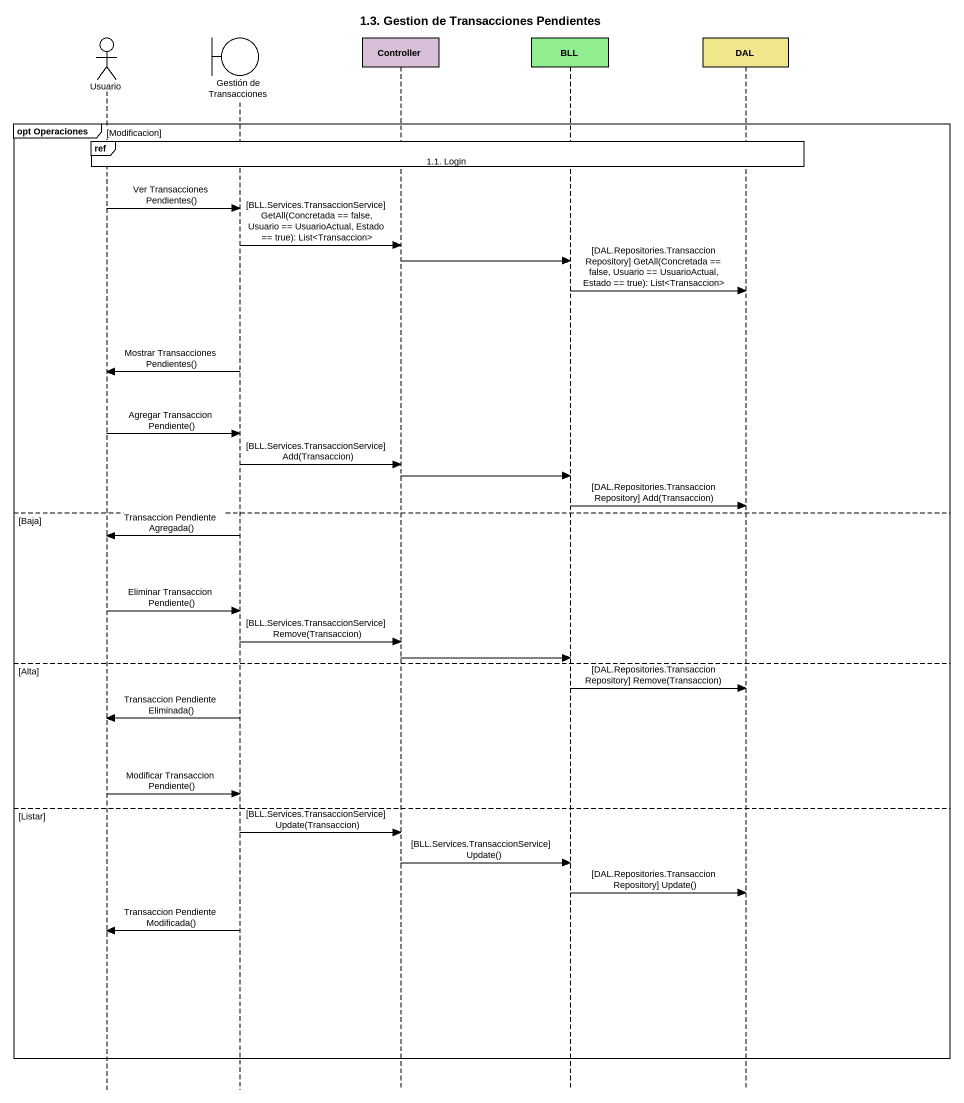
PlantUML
@startuml
title 1.3. Gestion de Transacciones Pendientes
hide footbox
actor Usuario
boundary "Gestión de Transacciones" as Gestión_de_Transacciones
participant Controller #D8BFD8
participant BLL #90EE90
participant DAL #F0E68C

group opt Operaciones [Modificacion]
  ref over Usuario, Gestión_de_Transacciones, Controller, BLL, DAL : 1.1. Login
  Usuario -> Gestión_de_Transacciones : Ver Transacciones Pendientes()
  Gestión_de_Transacciones -> Controller : [BLL.Services.TransaccionService] GetAll(Concretada == false, Usuario == UsuarioActual, Estado == true): List<Transaccion>
  Controller -> BLL
  BLL -> DAL : [DAL.Repositories.TransaccionRepository] GetAll(Concretada == false, Usuario == UsuarioActual, Estado == true): List<Transaccion>
  Gestión_de_Transacciones -> Usuario : Mostrar Transacciones Pendientes()
  Usuario -> Gestión_de_Transacciones : Agregar Transaccion Pendiente()
  Gestión_de_Transacciones -> Controller : [BLL.Services.TransaccionService] Add(Transaccion)
  Controller -> BLL
  BLL -> DAL : [DAL.Repositories.TransaccionRepository] Add(Transaccion)
else Baja
  Gestión_de_Transacciones -> Usuario : Transaccion Pendiente Agregada()
  Usuario -> Gestión_de_Transacciones : Eliminar Transaccion Pendiente()
  Gestión_de_Transacciones -> Controller : [BLL.Services.TransaccionService] Remove(Transaccion)
  Controller -> BLL
else Alta
  BLL -> DAL : [DAL.Repositories.TransaccionRepository] Remove(Transaccion)
  Gestión_de_Transacciones -> Usuario : Transaccion Pendiente Eliminada()
  Usuario -> Gestión_de_Transacciones : Modificar Transaccion Pendiente()
else Listar
  Gestión_de_Transacciones -> Controller : [BLL.Services.TransaccionService] Update(Transaccion)
  Controller -> BLL : [BLL.Services.TransaccionService] Update()
  BLL -> DAL : [DAL.Repositories.TransaccionRepository] Update()
  Gestión_de_Transacciones -> Usuario : Transaccion Pendiente Modificada()
end
@enduml
